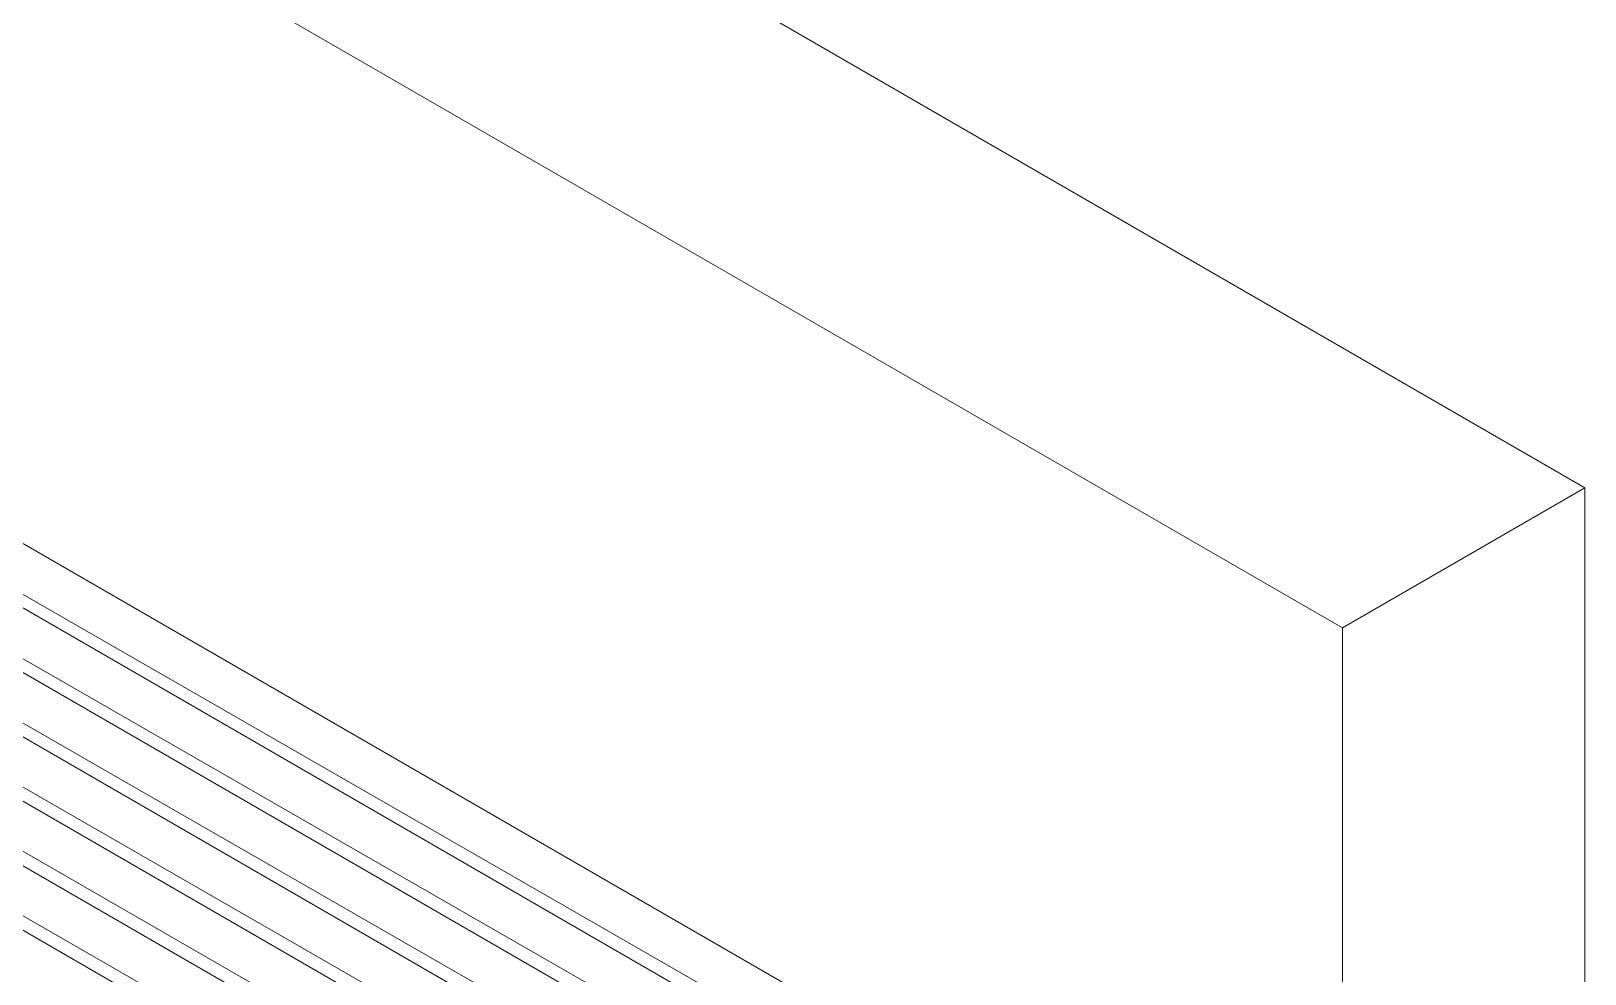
# Model space of a CAD drawing. Header units: inches. Extents: x -14 to 166, y -2 to 100.
# Drawn here: x 126.81 to 156.04, y 21.33 to 39.06 of the extents above; entities that cross this region are included whole.
import ezdxf

# ---------------------------------------------------------------- set-up
doc = ezdxf.new("R2010")
doc.units = ezdxf.units.IN
doc.layers.add('ZANO_R', color=7, linetype='Continuous', lineweight=0)

msp = doc.modelspace()

# ---------------------------------------------------------------- linework, layer by layer
at = {"layer": 'ZANO_R'}
for p, q in [((156.03789, 30.46947), (110.41161, 56.81181)), ((105.84898, 54.17758), (151.47526, 27.83524)), ((107.90484, 40.24722), (148.83161, 16.61814)), ((106.85544, 39.64135), (147.78221, 16.01227)), ((107.02964, 39.74192), (148.0048, 16.19666)), ((105.80603, 39.03547), (146.7328, 15.40639)), ((105.98024, 39.13605), (146.9554, 15.59079)), ((104.75663, 38.4296), (145.6834, 14.80052)), ((104.93083, 38.53018), (145.90599, 14.98492)), ((103.70723, 37.82373), (144.63399, 14.19465)), ((103.88143, 37.9243), (144.85659, 14.37904)), ((102.65782, 37.21785), (143.58459, 13.58877)), ((102.83202, 37.31843), (143.80718, 13.77317)), ((101.60842, 36.61198), (142.53518, 12.9829)), ((101.78262, 36.71255), (142.75778, 13.16729)), ((151.47526, 27.83524), (156.03789, 30.46947)), ((156.03789, 6.23452), (156.03789, 30.46947)), ((151.47526, 3.60028), (151.47526, 27.83524))]:
    msp.add_line(p, q, dxfattribs=at)

doc.saveas('drawing.dxf')
